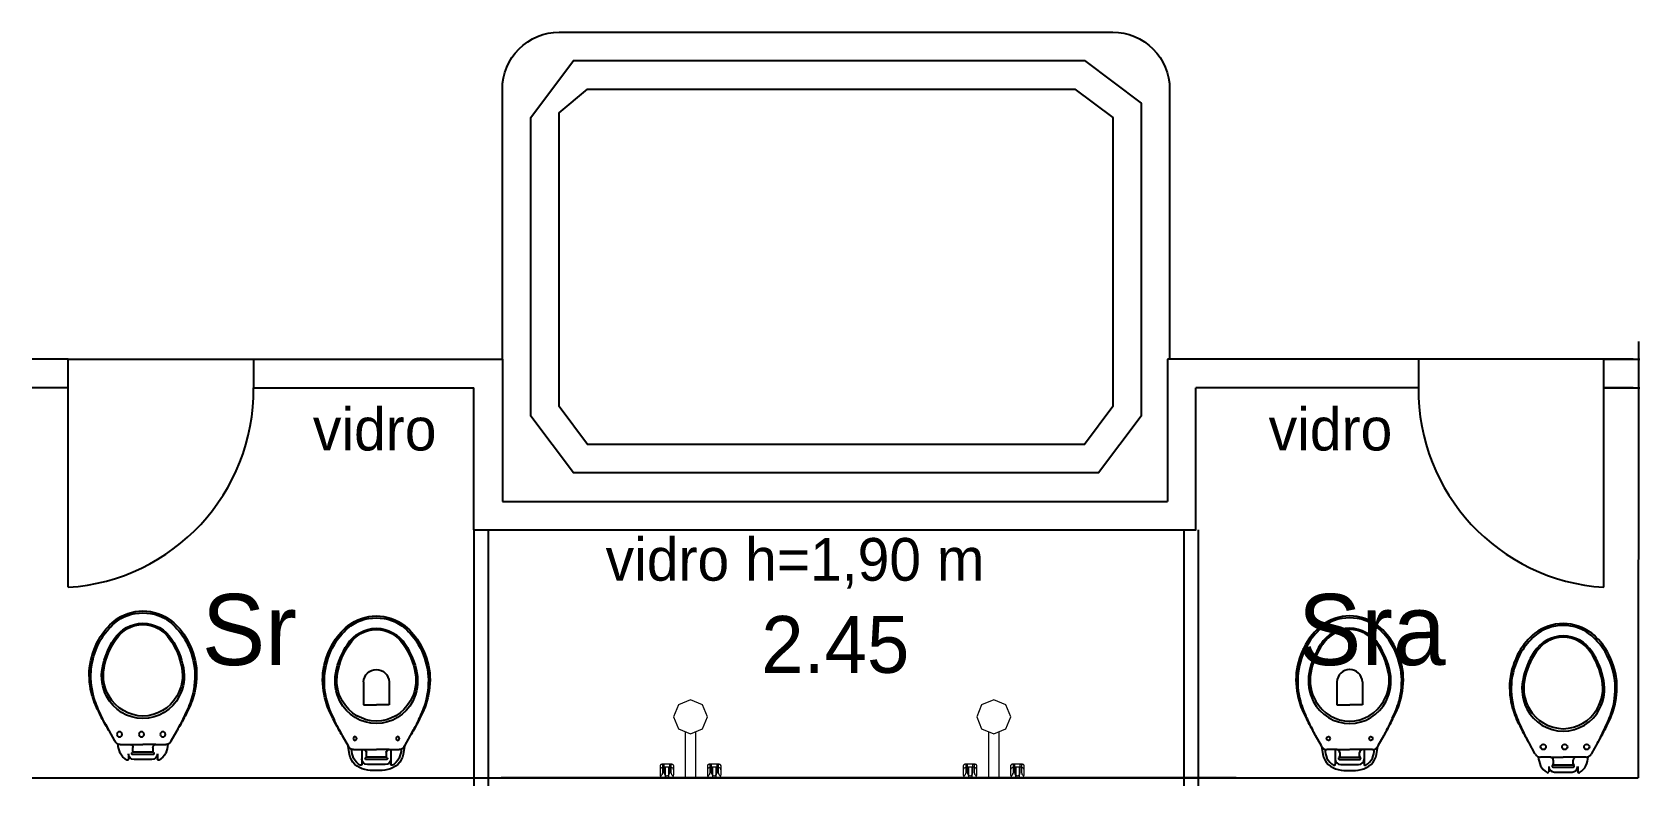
# Model space of a CAD drawing. Header units: millimetres. Extents: x 2373.12 to 2378.78, y 817.92 to 820.57.
import ezdxf

# ---------------------------------------------------------------- set-up
doc = ezdxf.new("R2010")
doc.units = ezdxf.units.MM
for name, color, linetype in [('ACESSORIOS', 1, 'Continuous'), ('alvenaria', 5, 'Continuous'), ('FINA', 1, 'Continuous'), ('PECASANITARIAS', 2, 'Continuous'), ('porta', 1, 'Continuous'), ('texto', 7, 'Continuous'), ('textos', 7, 'Continuous')]:
    doc.layers.add(name, color=color, linetype=linetype)
doc.layers.add('AR-Mobiliário', color=1, linetype='Continuous', lineweight=0)
doc.styles.add('ROMANS', font='stylu.ttf')
doc.styles.get("Standard").update_dxf_attribs({"font": 'stylu.ttf'})
doc.dimstyles.new('interna 1 100', dxfattribs={"dimtxt": 0.2, "dimasz": 0.1, "dimexe": 0.1, "dimexo": 0.0625, "dimgap": 0.09, "dimtad": 1, "dimzin": 0, "dimdsep": 46, "dimtxsty": 'ROMANS', "dimblk": 'ARCHTICK', "dimcen": 0.09, "dimse1": 1, "dimse2": 1, "dimsd1": 1, "dimsd2": 1, "dimclrd": 256, "dimclre": 256, "dimclrt": 256, "dimadec": 0, "dimazin": 0, "dimtfac": 1, "dimtmove": 0, "dimatfit": 3, "dimldrblk": 'ARCHTICK', "dimfxl": 1, "dimtolj": 2, "dimtzin": 0, "dimlwd": -1, "dimlwe": -1, "dimarcsym": 0})

# ---------------------------------------------------------------- blocks, each defined once
blk = doc.blocks.new('bacia sanitaria')
at = {"color": 2}
for p, q in [((0.1549, 0.1114), (0.1749, 0.1224)), ((0.1172, 0.0907), (0.088, 0.0863)), ((0.1049, 0.0364), (0.1049, 0.0719)), ((0.115, 0.0893), (0.1177, 0.0909)), ((0.1182, 0.0911), (0.1549, 0.1114)), ((0.0524, 0.0224), (0.0524, -0.0086)), ((0.0724, 0.0424), (0.0539, 0.0424)), ((0.0699, 0.0264), (0.0699, -0.0086)), ((0.1049, 0.0424), (0.0724, 0.0424)), ((0.0784, 0.0264), (0.0784, -0.0086)), ((0.0949, 0.0264), (0.0819, 0.0264)), ((0.1049, 0.0364), (0.1049, -0.0085)), ((0.0524, -0.0086), (0.0524, -0.0396)), ((0.0699, -0.0086), (0.0699, -0.0436)), ((0.0784, -0.0086), (0.0784, -0.0436)), ((0.0819, -0.0436), (0.0949, -0.0436)), ((0.1049, -0.0536), (0.1049, -0.0086)), ((0.1049, -0.0891), (0.1049, -0.0536)), ((0.0724, -0.0596), (0.0539, -0.0596)), ((0.1049, -0.0596), (0.0724, -0.0596)), ((0.088, -0.1034), (0.1172, -0.1079)), ((0.1177, -0.108), (0.115, -0.1064)), ((0.1549, -0.1286), (0.1182, -0.1082)), ((0.1749, -0.1396), (0.1549, -0.1286))]:
    blk.add_line(p, q, dxfattribs=at)
at = {"color": 1}
for p, q in [((0.2629, 0.0364), (0.2629, -0.0086)), ((0.3429, 0.0364), (0.2629, 0.0364)), ((0.2629, -0.0536), (0.2629, -0.0086)), ((0.3429, -0.0536), (0.2629, -0.0536)), ((0.5051, -0.0859), (0.5027, -0.0859))]:
    blk.add_line(p, q, dxfattribs=at)
for centre in [(0.1439, 0.0664), (0.1439, -0.0836)]:
    blk.add_circle(centre, 0.0065, dxfattribs=at)
at = {"color": 2}
for centre, radius, start, end in [((0.3527, -0.1039), 0.2842, 85.5256, 105.8956), ((0.3471, -0.1084), 0.2827, 84.3529, 104.7949), ((0.3405, -0.0964), 0.278, 61.0939, 82.8977), ((0.3396, -0.0949), 0.2701, 59.947, 82.4969), ((0.2463, -0.0183), 0.1587, 116.7507, 125.1768), ((0.4626, -0.3761), 0.5765, 115.4537, 119.9452), ((0.4276, -0.3581), 0.5429, 113.0704, 117.745), ((0.3545, -0.1061), 0.2868, 106.1139, 119.1258), ((0.3607, -0.1425), 0.3192, 105.5958, 117.1814), ((0.3575, -0.058), 0.2361, 39.2507, 60.1982), ((0.3404, -0.0804), 0.2573, 41.9033, 58.4856), ((0.1022, 0.0194), 0.0684, 101.9855, 169.8661), ((0.1044, 0.0156), 0.0631, 117.8962, 148.6211), ((0.1138, -0.0192), 0.0986, 94.3979, 113.2307), ((0.1249, 0.0719), 0.02, 119.7449, 180), ((0.1167, 0.0937), 0.003, 278.6732, 289.4635), ((0.1167, 0.0937), 0.003, 289.4635, 299.7449), ((0.4175, -0.0062), 0.1504, 359.1054, 40.4924), ((0.4061, -0.0109), 0.1688, 0.7734, 37.2954), ((0.2344, -0.0087), 0.2035, 168.621, 179.9578), ((0.0539, 0.0464), 0.004, 148.6211, 270), ((0.0724, 0.0224), 0.02, 90, 180), ((0.0736, 0.0267), 0.0037, 39.0248, 184.0385), ((0.0819, 0.0334), 0.007, 219.0248, 270), ((0.0949, 0.0364), 0.01, 270, 0), ((0.2344, -0.0084), 0.2035, 180.0422, 191.379), ((0.1022, -0.0365), 0.0684, 190.1339, 258.0145), ((0.0724, -0.0396), 0.02, 180, 270), ((0.0736, -0.0438), 0.0037, 175.9615, 320.9752), ((0.0819, -0.0506), 0.007, 90, 140.9752), ((0.0949, -0.0536), 0.01, 360, 90), ((0.4175, -0.0109), 0.1504, 319.5076, 0.8946), ((0.4061, -0.0063), 0.1688, 322.7046, 359.2266), ((0.0539, -0.0636), 0.004, 90, 211.3789), ((0.1044, -0.0328), 0.0631, 211.3789, 242.1038), ((0.1138, 0.0021), 0.0986, 246.7693, 265.6021), ((0.1249, -0.0891), 0.02, 180, 240.2551), ((0.1167, -0.1108), 0.003, 70.5365, 81.3268), ((0.1167, -0.1108), 0.003, 60.2551, 70.5365), ((0.3404, 0.0632), 0.2573, 301.5144, 318.0967), ((0.3575, 0.0408), 0.2361, 299.8018, 320.7493), ((0.2463, 0.0012), 0.1587, 234.8232, 243.2493), ((0.4276, 0.3409), 0.5429, 242.255, 246.9296), ((0.4626, 0.3589), 0.5765, 240.0548, 244.5463), ((0.3607, 0.1254), 0.3192, 242.8186, 254.4042), ((0.3545, 0.089), 0.2868, 240.8742, 253.8861), ((0.3396, 0.0777), 0.2701, 277.5031, 300.053), ((0.3405, 0.0793), 0.278, 277.1023, 298.9061), ((0.3471, 0.0912), 0.2827, 255.2051, 275.6471), ((0.3527, 0.0867), 0.2842, 254.1044, 274.4744)]:
    blk.add_arc(centre, radius, start, end, dxfattribs=at)
at = {"color": 1}
for centre, radius, start, end in [((0.3414, -0.0095), 0.1451, 117.3129, 179.647), ((0.3459, -0.0181), 0.1548, 79.1959, 117.3048), ((0.3477, -0.0111), 0.1417, 78.9303, 120.9222), ((0.3236, -0.1365), 0.2753, 56.6498, 79.2543), ((0.3289, -0.1241), 0.2562, 55.2647, 79.6584), ((0.3445, -0.0106), 0.1396, 119.9011, 179.1678), ((0.4066, -0.0117), 0.1253, 1.4139, 56.9811), ((0.4121, -0.0097), 0.1148, 0.5571, 56.8327), ((0.3408, -0.0096), 0.0461, 1.2725, 87.44), ((0.3414, -0.0077), 0.1451, 180.353, 242.6871), ((0.3445, -0.0065), 0.1396, 180.8322, 240.0989), ((0.3408, -0.0075), 0.0461, 272.56, 358.7275), ((0.4066, -0.0055), 0.1253, 303.0189, 358.5861), ((0.4121, -0.0075), 0.1148, 303.1673, 359.4429), ((0.3289, 0.107), 0.2562, 280.3416, 304.7353), ((0.3236, 0.1194), 0.2753, 280.7457, 303.3502), ((0.3477, -0.006), 0.1417, 239.0778, 281.0697), ((0.3459, 0.0009), 0.1548, 242.6952, 280.8041)]:
    blk.add_arc(centre, radius, start, end, dxfattribs=at)
blk = doc.blocks.new('bide')
at = {"color": 1}
blk.add_line((0.0702, 0.481), (0.0702, 0.4786), dxfattribs=at)
at = {"color": 2}
for p, q in [((-0.1272, 0.1308), (-0.1382, 0.1508)), ((-0.1069, 0.0941), (-0.1272, 0.1308)), ((0.1128, 0.1308), (0.0924, 0.0941)), ((0.1238, 0.1508), (0.1128, 0.1308)), ((-0.0522, 0.0808), (-0.0877, 0.0808)), ((-0.0522, 0.0808), (-0.0073, 0.0808)), ((-0.0422, 0.0708), (-0.0422, 0.0578)), ((0.0378, 0.0808), (-0.0072, 0.0808)), ((0.0278, 0.0578), (0.0278, 0.0708)), ((0.0733, 0.0808), (0.0378, 0.0808)), ((-0.0582, 0.0483), (-0.0582, 0.0298)), ((-0.0422, 0.0543), (-0.0072, 0.0543)), ((-0.0422, 0.0458), (-0.0072, 0.0458)), ((-0.0382, 0.0283), (-0.0072, 0.0283)), ((-0.0072, 0.0543), (0.0278, 0.0543)), ((-0.0072, 0.0458), (0.0278, 0.0458)), ((-0.0072, 0.0283), (0.0238, 0.0283)), ((0.0438, 0.0483), (0.0438, 0.0298))]:
    blk.add_line(p, q, dxfattribs=at)
for p, q in [((-0.1051, 0.0908), (-0.1066, 0.0936)), ((0.0922, 0.0936), (0.0906, 0.0908))]:
    blk.add_line(p, q)
at = {"color": 1}
for centre in [(-0.0774, 0.1167), (-0.002, 0.1167), (0.0753, 0.1167)]:
    blk.add_circle(centre, 0.00927, dxfattribs=at)
at = {"color": 2}
for centre, radius, start, end in [((0.0422, 0.3334), 0.2361, 129.2507, 150.1982), ((-0.0049, 0.382), 0.1688, 90.7734, 127.2954), ((-0.0096, 0.3934), 0.1504, 89.1054, 130.4924), ((-0.0095, 0.382), 0.1688, 52.7046, 89.2266), ((-0.0049, 0.3934), 0.1504, 49.5076, 90.8946), ((-0.0566, 0.3334), 0.2361, 29.8018, 50.7493), ((0.0646, 0.3163), 0.2573, 131.9033, 148.4856), ((-0.079, 0.3163), 0.2573, 31.5144, 48.0967), ((0.0806, 0.3164), 0.278, 151.0939, 172.8977), ((0.0791, 0.3155), 0.2701, 149.947, 172.4969), ((-0.0935, 0.3155), 0.2701, 7.5031, 30.053), ((-0.0951, 0.3164), 0.278, 7.1023, 28.9061), ((0.0881, 0.3286), 0.2842, 175.5256, 195.8956), ((0.0926, 0.3229), 0.2827, 174.3529, 194.7949), ((-0.107, 0.3229), 0.2827, 345.2051, 5.6471), ((-0.1025, 0.3286), 0.2842, 344.1044, 4.4744), ((0.0904, 0.3304), 0.2868, 196.1139, 209.1258), ((0.1268, 0.3366), 0.3192, 195.5958, 207.1814), ((-0.1412, 0.3366), 0.3192, 332.8186, 344.4042), ((-0.1048, 0.3304), 0.2868, 330.8742, 343.8861), ((0.3603, 0.4385), 0.5765, 205.4537, 209.9452), ((0.3423, 0.4035), 0.5429, 203.0704, 207.745), ((-0.3567, 0.4035), 0.5429, 332.255, 336.9296), ((-0.3747, 0.4385), 0.5765, 330.0548, 334.5463), ((0.0025, 0.2222), 0.1587, 206.7507, 215.1768), ((-0.017, 0.2222), 0.1587, 324.8232, 333.2493), ((-0.0877, 0.1008), 0.02, 209.7449, 270), ((0.0034, 0.0897), 0.0986, 184.3979, 203.2307), ((-0.0522, 0.0708), 0.01, 0, 90), ((-0.0492, 0.0578), 0.007, 309.0248, 0), ((0.0378, 0.0708), 0.01, 90, 180), ((0.0348, 0.0578), 0.007, 180, 230.9752), ((-0.0179, 0.0897), 0.0986, 336.7693, 355.6021), ((0.0733, 0.1008), 0.02, 270, 330.2551), ((-0.0314, 0.0803), 0.0631, 207.8962, 238.6211), ((-0.0622, 0.0298), 0.004, 238.6211, 0), ((-0.0382, 0.0483), 0.02, 180, 270), ((-0.0425, 0.0495), 0.0037, 129.0248, 274.0385), ((0.0238, 0.0483), 0.02, 270, 0), ((0.0281, 0.0495), 0.0037, 265.9615, 50.9752), ((0.0478, 0.0298), 0.004, 180, 301.3789), ((0.017, 0.0803), 0.0631, 301.3789, 332.1038)]:
    blk.add_arc(centre, radius, start, end, dxfattribs=at)
at = {"color": 1}
for centre, radius, start, end in [((-0.0041, 0.3825), 0.1253, 91.4139, 146.9811), ((-0.0061, 0.3879), 0.1148, 90.5571, 146.8327), ((-0.0103, 0.3825), 0.1253, 33.0189, 88.5861), ((-0.0083, 0.3879), 0.1148, 33.1673, 89.4429), ((0.1207, 0.2994), 0.2753, 146.6498, 169.2543), ((0.1084, 0.3048), 0.2562, 145.2647, 169.6584), ((-0.1228, 0.3048), 0.2562, 10.3416, 34.7353), ((-0.1351, 0.2994), 0.2753, 10.7457, 33.3502), ((0.0023, 0.3217), 0.1548, 169.1959, 207.3048), ((-0.0047, 0.3236), 0.1417, 168.9303, 210.9222), ((-0.0097, 0.3236), 0.1417, 329.0778, 11.0697), ((-0.0167, 0.3217), 0.1548, 332.6952, 10.8041), ((-0.0063, 0.3173), 0.1451, 207.3129, 269.647), ((-0.0052, 0.3204), 0.1396, 209.9011, 269.1678), ((-0.0092, 0.3204), 0.1396, 270.8322, 330.0989), ((-0.0081, 0.3173), 0.1451, 270.353, 332.6871), ((-0.1095, 0.0926), 0.003, 19.4635, 29.7449), ((-0.1095, 0.0926), 0.003, 8.6732, 19.4635)]:
    blk.add_arc(centre, radius, start, end, dxfattribs=at)
for start, end in [(160.5365, 171.3268), (150.2551, 160.5365)]:
    blk.add_arc((0.0951, 0.0926), 0.003, start, end)
blk = doc.blocks.new('*D4')
at = {"layer": 'Defpoints', "color": 0}
for p in [(2374.7272, 818.3721), (2377.1745, 818.3721), (2377.1745, 818.2234)]:
    blk.add_point(p, dxfattribs=at)
at = {"insert": (2375.9484, 818.4179), "char_height": 0.2, "attachment_point": 5, "style": 'ROMANS'}
blk.add_mtext('\\A2;2.45', dxfattribs=at)
blk = doc.blocks.new('_ARCHTICK')
at = {"color": 0, "linetype": 'ByBlock', "const_width": 0.15}
blk.add_lwpolyline([(-0.5, -0.5), (0.5, 0.5)], dxfattribs=at)
blk = doc.blocks.new('A$C3538538D')
at = {"layer": 'AR-Mobiliário', "linetype": 'Continuous', "lineweight": 15}
for points in [[(0.1073, 0.275, 0), (0.0648, 0.2574, 0), (0.0473, 0.215, 0), (0.0648, 0.1726, 0), (0.1073, 0.155, 0), (0.1497, 0.1726, 0), (0.1673, 0.215, 0), (0.1497, 0.2574, 0), (0.1073, 0.275, 0)], [(0.1248, 0, 0), (0.0898, 0, 0), (0.0898, 0.1622, 0)], [(0.1248, 0.1622, 0), (0.1248, 0, 0)], [(0.006, 0.048, 0), (0.0048, 0.0479, 0), (0.0037, 0.0475, 0), (0.0027, 0.047, 0), (0.0018, 0.0462, 0), (0.001, 0.0453, 0), (0.0005, 0.0443, 0), (0.0001, 0.0432, 0), (0, 0.042, 0)], [(0.012, 0.038, 0), (0.0097, 0.0378, 0), (0.0074, 0.0371, 0), (0.0053, 0.036, 0), (0.0035, 0.0345, 0), (0.002, 0.0327, 0), (0.0009, 0.0306, 0), (0.0002, 0.0283, 0), (0, 0.026, 0)], [(0, 0.012, 0), (0.0002, 0.0097, 0), (0.0009, 0.0074, 0), (0.002, 0.0053, 0), (0.0035, 0.0035, 0), (0.0053, 0.002, 0), (0.0074, 0.0009, 0), (0.0097, 0.0002, 0), (0.012, 0, 0)], [(0.0008, 0.0078, 0), (0.0024, 0.0081, 0), (0.0039, 0.0087, 0), (0.0053, 0.0096, 0), (0.0065, 0.0107, 0), (0.0074, 0.012, 0), (0.0082, 0.0135, 0), (0.0086, 0.0151, 0), (0.0088, 0.0167, 0)], [(0.015, 0.0449, 0), (0.0148, 0.0461, 0), (0.0141, 0.0471, 0), (0.0131, 0.0478, 0), (0.0119, 0.048, 0), (0.0107, 0.0478, 0), (0.0097, 0.0471, 0), (0.009, 0.0461, 0), (0.0088, 0.0449, 0)], [(0.015, 0.0167, 0), (0.0157, 0.0133, 0), (0.0176, 0.0103, 0), (0.0206, 0.0084, 0), (0.024, 0.0077, 0), (0.0274, 0.0084, 0), (0.0304, 0.0103, 0), (0.0323, 0.0133, 0), (0.033, 0.0167, 0)], [(0.0392, 0.0449, 0), (0.039, 0.0461, 0), (0.0383, 0.0471, 0), (0.0373, 0.0478, 0), (0.0361, 0.048, 0), (0.0349, 0.0478, 0), (0.0339, 0.0471, 0), (0.0332, 0.0461, 0), (0.033, 0.0449, 0)], [(0.048, 0.026, 0), (0.0478, 0.0283, 0), (0.0471, 0.0306, 0), (0.046, 0.0327, 0), (0.0445, 0.0345, 0), (0.0427, 0.036, 0), (0.0406, 0.0371, 0), (0.0383, 0.0378, 0), (0.036, 0.038, 0)], [(0.036, 0, 0), (0.0383, 0.0002, 0), (0.0406, 0.0009, 0), (0.0427, 0.002, 0), (0.0445, 0.0035, 0), (0.046, 0.0053, 0), (0.0471, 0.0074, 0), (0.0478, 0.0097, 0), (0.048, 0.012, 0)], [(0.0392, 0.0167, 0), (0.0394, 0.0151, 0), (0.0398, 0.0135, 0), (0.0406, 0.012, 0), (0.0415, 0.0107, 0), (0.0427, 0.0096, 0), (0.0441, 0.0087, 0), (0.0456, 0.0081, 0), (0.0472, 0.0078, 0)], [(0.048, 0.042, 0), (0.0479, 0.0432, 0), (0.0475, 0.0443, 0), (0.047, 0.0453, 0), (0.0462, 0.0462, 0), (0.0453, 0.047, 0), (0.0443, 0.0475, 0), (0.0432, 0.0479, 0), (0.042, 0.048, 0)], [(0.1724, 0.048, 0), (0.1712, 0.0479, 0), (0.1701, 0.0475, 0), (0.1691, 0.047, 0), (0.1681, 0.0462, 0), (0.1674, 0.0453, 0), (0.1668, 0.0443, 0), (0.1665, 0.0432, 0), (0.1664, 0.042, 0)], [(0.1784, 0.038, 0), (0.176, 0.0378, 0), (0.1738, 0.0371, 0), (0.1717, 0.036, 0), (0.1699, 0.0345, 0), (0.1684, 0.0327, 0), (0.1673, 0.0306, 0), (0.1666, 0.0283, 0), (0.1664, 0.026, 0)], [(0.1664, 0.012, 0), (0.1666, 0.0097, 0), (0.1673, 0.0074, 0), (0.1684, 0.0053, 0), (0.1699, 0.0035, 0), (0.1717, 0.002, 0), (0.1738, 0.0009, 0), (0.176, 0.0002, 0), (0.1784, 0, 0)], [(0.1725, 0.048, 0), (0.1713, 0.0479, 0), (0.1702, 0.0475, 0), (0.1692, 0.047, 0), (0.1683, 0.0462, 0), (0.1675, 0.0453, 0), (0.167, 0.0443, 0), (0.1666, 0.0432, 0), (0.1665, 0.042, 0)], [(0.1785, 0.038, 0), (0.1762, 0.0378, 0), (0.1739, 0.0371, 0), (0.1718, 0.036, 0), (0.17, 0.0345, 0), (0.1685, 0.0327, 0), (0.1674, 0.0306, 0), (0.1667, 0.0283, 0), (0.1665, 0.026, 0)], [(0.1665, 0.012, 0), (0.1667, 0.0097, 0), (0.1674, 0.0074, 0), (0.1685, 0.0053, 0), (0.17, 0.0035, 0), (0.1718, 0.002, 0), (0.1739, 0.0009, 0), (0.1762, 0.0002, 0), (0.1785, 0, 0)], [(0.1672, 0.0078, 0), (0.1688, 0.0081, 0), (0.1703, 0.0087, 0), (0.1717, 0.0096, 0), (0.1729, 0.0107, 0), (0.1738, 0.012, 0), (0.1746, 0.0135, 0), (0.175, 0.0151, 0), (0.1751, 0.0167, 0)], [(0.1673, 0.0078, 0), (0.1689, 0.0081, 0), (0.1704, 0.0087, 0), (0.1718, 0.0096, 0), (0.173, 0.0107, 0), (0.174, 0.012, 0), (0.1747, 0.0135, 0), (0.1751, 0.0151, 0), (0.1753, 0.0167, 0)], [(0.1814, 0.0449, 0), (0.1812, 0.0461, 0), (0.1805, 0.0471, 0), (0.1795, 0.0478, 0), (0.1783, 0.048, 0), (0.1771, 0.0478, 0), (0.1761, 0.0471, 0), (0.1754, 0.0461, 0), (0.1751, 0.0449, 0)], [(0.1815, 0.0449, 0), (0.1813, 0.0461, 0), (0.1806, 0.0471, 0), (0.1796, 0.0478, 0), (0.1784, 0.048, 0), (0.1772, 0.0478, 0), (0.1762, 0.0471, 0), (0.1755, 0.0461, 0), (0.1753, 0.0449, 0)], [(0.1814, 0.0167, 0), (0.1821, 0.0133, 0), (0.184, 0.0103, 0), (0.1869, 0.0084, 0), (0.1904, 0.0077, 0), (0.1938, 0.0084, 0), (0.1968, 0.0103, 0), (0.1987, 0.0133, 0), (0.1994, 0.0167, 0)], [(0.1815, 0.0167, 0), (0.1822, 0.0133, 0), (0.1841, 0.0103, 0), (0.1871, 0.0084, 0), (0.1905, 0.0077, 0), (0.1939, 0.0084, 0), (0.1969, 0.0103, 0), (0.1988, 0.0133, 0), (0.1995, 0.0167, 0)], [(0.2056, 0.0449, 0), (0.2054, 0.0461, 0), (0.2047, 0.0471, 0), (0.2037, 0.0478, 0), (0.2025, 0.048, 0), (0.2013, 0.0478, 0), (0.2003, 0.0471, 0), (0.1996, 0.0461, 0), (0.1994, 0.0449, 0)], [(0.2057, 0.0449, 0), (0.2055, 0.0461, 0), (0.2048, 0.0471, 0), (0.2038, 0.0478, 0), (0.2026, 0.048, 0), (0.2014, 0.0478, 0), (0.2004, 0.0471, 0), (0.1997, 0.0461, 0), (0.1995, 0.0449, 0)], [(0.2144, 0.026, 0), (0.2142, 0.0283, 0), (0.2135, 0.0306, 0), (0.2124, 0.0327, 0), (0.2109, 0.0345, 0), (0.2091, 0.036, 0), (0.207, 0.0371, 0), (0.2047, 0.0378, 0), (0.2024, 0.038, 0)], [(0.2024, 0, 0), (0.2047, 0.0002, 0), (0.207, 0.0009, 0), (0.2091, 0.002, 0), (0.2109, 0.0035, 0), (0.2124, 0.0053, 0), (0.2135, 0.0074, 0), (0.2142, 0.0097, 0), (0.2144, 0.012, 0)], [(0.2145, 0.026, 0), (0.2143, 0.0283, 0), (0.2136, 0.0306, 0), (0.2125, 0.0327, 0), (0.211, 0.0345, 0), (0.2092, 0.036, 0), (0.2071, 0.0371, 0), (0.2048, 0.0378, 0), (0.2025, 0.038, 0)], [(0.2025, 0, 0), (0.2048, 0.0002, 0), (0.2071, 0.0009, 0), (0.2092, 0.002, 0), (0.211, 0.0035, 0), (0.2125, 0.0053, 0), (0.2136, 0.0074, 0), (0.2143, 0.0097, 0), (0.2145, 0.012, 0)], [(0.2056, 0.0167, 0), (0.2058, 0.0151, 0), (0.2062, 0.0135, 0), (0.2069, 0.012, 0), (0.2079, 0.0107, 0), (0.2091, 0.0096, 0), (0.2105, 0.0087, 0), (0.212, 0.0081, 0), (0.2136, 0.0078, 0)], [(0.2057, 0.0167, 0), (0.2059, 0.0151, 0), (0.2063, 0.0135, 0), (0.2071, 0.012, 0), (0.208, 0.0107, 0), (0.2092, 0.0096, 0), (0.2106, 0.0087, 0), (0.2121, 0.0081, 0), (0.2137, 0.0078, 0)], [(0.2144, 0.042, 0), (0.2143, 0.0432, 0), (0.2139, 0.0443, 0), (0.2134, 0.0453, 0), (0.2126, 0.0462, 0), (0.2117, 0.047, 0), (0.2107, 0.0475, 0), (0.2096, 0.0479, 0), (0.2084, 0.048, 0)], [(0.2145, 0.042, 0), (0.2144, 0.0432, 0), (0.214, 0.0443, 0), (0.2135, 0.0453, 0), (0.2127, 0.0462, 0), (0.2118, 0.047, 0), (0.2108, 0.0475, 0), (0.2097, 0.0479, 0), (0.2085, 0.048, 0)]]:
    blk.add_polyline3d(points, dxfattribs=at)
at = {"layer": 'AR-Mobiliário', "linetype": 'Continuous', "lineweight": 15, "invisible_edges": 8}
for points in [[(0, 0.042), (0, 0.012), (0, 0.012)], [(0.042, 0.048), (0.006, 0.048), (0.006, 0.048)], [(0.0088, 0.0449), (0.0088, 0.0167), (0.0088, 0.0167)], [(0.036, 0.038), (0.012, 0.038), (0.012, 0.038)], [(0.012, 0), (0.036, 0), (0.036, 0)], [(0.015, 0.0167), (0.015, 0.0449), (0.015, 0.0449)], [(0.018, 0.038), (0.018, 0), (0.018, 0)], [(0.03, 0.038), (0.03, 0), (0.03, 0)], [(0.033, 0.0449), (0.033, 0.0167), (0.033, 0.0167)], [(0.0392, 0.0167), (0.0392, 0.0449), (0.0392, 0.0449)], [(0.048, 0.012), (0.048, 0.042), (0.048, 0.042)], [(0.1664, 0.042), (0.1664, 0.012), (0.1664, 0.012)], [(0.1665, 0.042), (0.1665, 0.012), (0.1665, 0.012)], [(0.2084, 0.048), (0.1724, 0.048), (0.1724, 0.048)], [(0.2085, 0.048), (0.1725, 0.048), (0.1725, 0.048)], [(0.1751, 0.0449), (0.1751, 0.0167), (0.1751, 0.0167)], [(0.1753, 0.0449), (0.1753, 0.0167), (0.1753, 0.0167)], [(0.2024, 0.038), (0.1784, 0.038), (0.1784, 0.038)], [(0.2025, 0.038), (0.1785, 0.038), (0.1785, 0.038)], [(0.1785, 0), (0.2025, 0), (0.2025, 0)], [(0.1814, 0.0167), (0.1814, 0.0449), (0.1814, 0.0449)], [(0.1815, 0.0167), (0.1815, 0.0449), (0.1815, 0.0449)], [(0.1844, 0.038), (0.1844, 0), (0.1844, 0)], [(0.1845, 0.038), (0.1845, 0), (0.1845, 0)], [(0.1964, 0.038), (0.1964, 0), (0.1964, 0)], [(0.1965, 0.038), (0.1965, 0), (0.1965, 0)], [(0.1994, 0.0449), (0.1994, 0.0167), (0.1994, 0.0167)], [(0.1995, 0.0449), (0.1995, 0.0167), (0.1995, 0.0167)], [(0.2056, 0.0167), (0.2056, 0.0449), (0.2056, 0.0449)], [(0.2057, 0.0167), (0.2057, 0.0449), (0.2057, 0.0449)], [(0.2144, 0.012), (0.2144, 0.042), (0.2144, 0.042)], [(0.2145, 0.012), (0.2145, 0.042), (0.2145, 0.042)], [(0.1784, 0), (0.2024, 0), (0.2024, 0)]]:
    blk.add_3dface(points, dxfattribs=at)

msp = doc.modelspace()

# ---------------------------------------------------------------- linework, layer by layer
at = {"layer": 'ACESSORIOS'}
for p, q in [((2373.775, 819.4221), (2374.7772, 819.4221)), ((2373.902, 819.4221), (2373.902, 819.3221)), ((2374.7772, 819.4221), (2374.7772, 818.9221)), ((2377.9998, 819.4221), (2377.1169, 819.4221)), ((2377.1169, 819.4221), (2377.1169, 818.9221)), ((2377.9998, 819.4221), (2377.9998, 819.3221)), ((2378.7548, 819.4221), (2378.6515, 819.4221)), ((2373.902, 819.3221), (2374.6772, 819.3221)), ((2377.9998, 819.3221), (2377.2169, 819.3221)), ((2378.7548, 819.3221), (2378.6515, 819.3221)), ((2374.7772, 818.9221), (2377.1169, 818.9221)), ((2374.6772, 818.8221), (2375.8895, 818.8221)), ((2374.6772, 818.8221), (2374.6772, 817.9221)), ((2374.7272, 818.8221), (2374.7272, 817.9221)), ((2377.1745, 818.8221), (2377.1745, 817.9221)), ((2377.2245, 818.8221), (2377.2245, 817.9221))]:
    msp.add_line(p, q, dxfattribs=at)
msp.add_lwpolyline([(2374.7772, 819.4221), (2374.7772, 820.3721, -0.414214), (2374.9772, 820.5721), (2376.9245, 820.5721, -0.414214), (2377.1245, 820.3721), (2377.1245, 819.4221)], format="xyb", dxfattribs=at)
at = {"layer": 'ACESSORIOS', "color": 2}
for points in [[(2377.0245, 819.2221), (2376.8745, 819.0221), (2375.0272, 819.0221), (2374.8772, 819.2221), (2374.8772, 820.2721), (2375.0272, 820.4721), (2376.8245, 820.4721), (2377.0245, 820.3221)], [(2376.9245, 819.2554), (2376.8245, 819.1221), (2375.0772, 819.1221), (2374.9772, 819.2554), (2374.9772, 820.2888), (2375.0772, 820.3721), (2376.7912, 820.3721), (2376.9245, 820.2721)]]:
    msp.add_lwpolyline(points, close=True, dxfattribs=at)
at = {"layer": 'ACESSORIOS'}
for points in [[(2374.6772, 818.8221), (2374.6772, 819.3221)], [(2375.8895, 818.8221), (2377.2169, 818.8221), (2377.2169, 819.3221)]]:
    msp.add_lwpolyline(points, dxfattribs=at)
at = {"layer": 'alvenaria'}
for p, q in [((2378.7733, 819.4848), (2378.7732, 817.9497)), ((2373.1231, 817.9499), (2378.7732, 817.9497)), ((2373.1231, 817.9497), (2377.3585, 817.9498)), ((2377.3585, 817.9498), (2374.7732, 817.9498)), ((2377.3315, 817.9497), (2378.7732, 817.9497))]:
    msp.add_line(p, q, dxfattribs=at)
at = {"layer": 'porta'}
for p, q in [((2373.2502, 819.4221), (2373.1232, 819.4221)), ((2373.2502, 819.4221), (2373.902, 819.4221)), ((2373.2502, 818.6204), (2373.2502, 819.4221)), ((2378.6515, 819.4221), (2377.9998, 819.4221)), ((2378.6515, 818.6204), (2378.6515, 819.4221)), ((2378.6515, 819.4221), (2378.7785, 819.4221)), ((2373.2502, 819.3221), (2373.1232, 819.3221)), ((2378.6515, 819.3221), (2378.7785, 819.3221))]:
    msp.add_line(p, q, dxfattribs=at)
for centre, start, end in [((2373.2059, 819.315), 273.6472, 0.584), ((2378.6958, 819.315), 179.416, 266.3528)]:
    msp.add_arc(centre, 0.6961, start, end, dxfattribs=at)

# ---------------------------------------------------------------- block references
at = {"layer": 'FINA', "rotation": 0.001960062720386356}
for p in [(2375.3319, 817.9498), (2376.3984, 817.9498)]:
    msp.add_blockref('A$C3538538D', p, dxfattribs=at)
at = {"layer": 'PECASANITARIAS', "xscale": -1}
msp.add_blockref('bide', (2373.5056, 817.9864), dxfattribs=at)
at = {"layer": 'PECASANITARIAS', "xscale": -1, "rotation": 270}
msp.add_blockref('bacia sanitaria', (2374.3425, 817.9446), dxfattribs=at)
at = {"layer": 'PECASANITARIAS', "rotation": 90}
msp.add_blockref('bacia sanitaria', (2377.7492, 817.9446), dxfattribs=at)
at = {"layer": 'PECASANITARIAS'}
msp.add_blockref('bide', (2378.5163, 817.9421), dxfattribs=at)

# ---------------------------------------------------------------- texts
at = {"layer": 'texto'}
for s, p in [('Sr', (2373.72, 818.3467)), ('Sra', (2377.5756, 818.3467))]:
    msp.add_text(s, height=0.25, rotation=0.002, dxfattribs=at).set_placement(p)
at = {"layer": 'textos'}
for s, p in [('vidro', (2374.1107, 819.1013)), ('vidro', (2377.4729, 819.1013)), ('vidro h=1,90 m', (2375.1404, 818.6434))]:
    msp.add_text(s, height=0.15, dxfattribs=at).set_placement(p)

# ---------------------------------------------------------------- dimensions: what is measured, and where the dimension line sits
dim = msp.add_linear_dim(base=(2377.1745, 818.2234), p1=(2374.7272, 818.3721), p2=(2377.1745, 818.3721), dimstyle='interna 1 100')
dim.commit()
dim.dimension.update_dxf_attribs({"geometry": '*D4', "text_midpoint": (2375.9484, 818.2234), "dimtype": 128})

doc.saveas('drawing.dxf')
